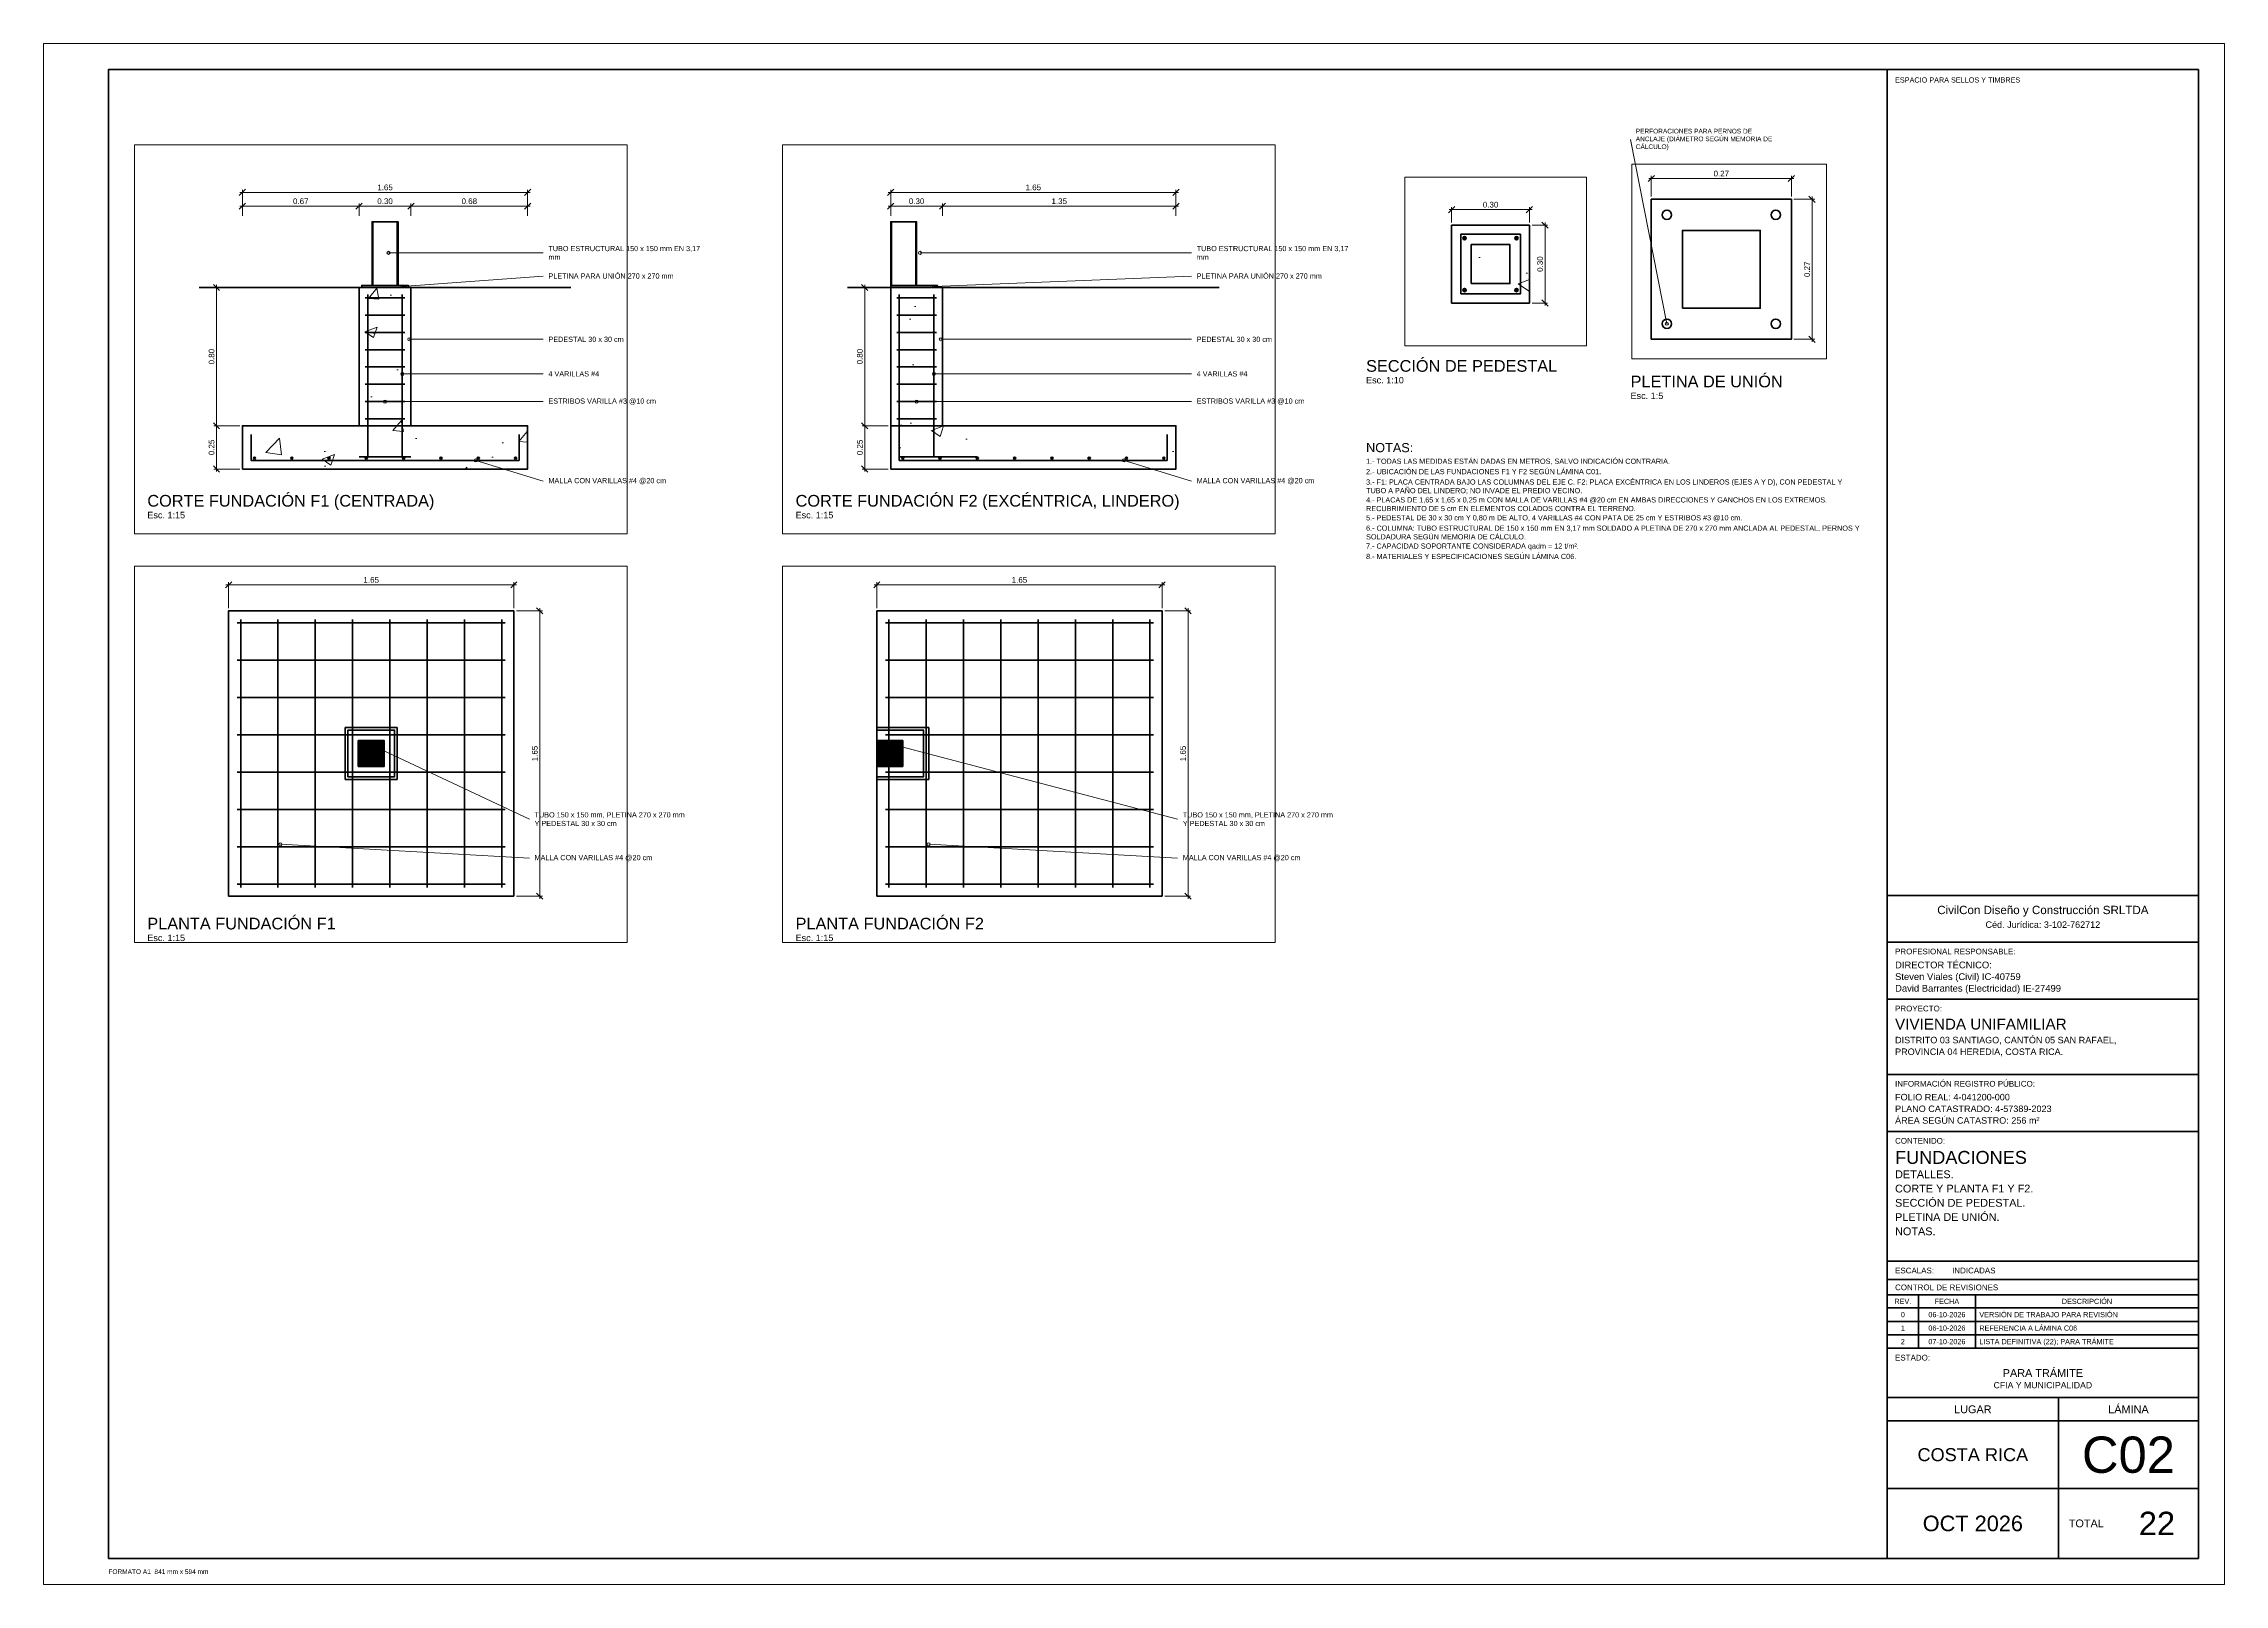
# Paper-space layout 'C02-DETALLES' of a CAD drawing. Header units: metres, sheet in millimetres. Extents: x 0 to 841, y 0 to 594.
# The model-space entities are those that its viewports show. They can reach past a viewport. Long polylines and large blocks are cut down to what shows.
import ezdxf
from ezdxf.enums import TextEntityAlignment as Align

# ---------------------------------------------------------------- set-up
doc = ezdxf.new("R2010")
doc.units = ezdxf.units.M
for name, color, linetype, lineweight in [('A-CAJETIN', 7, 'Continuous', 35), ('A-CAJETIN-TXT', 7, 'Continuous', 25), ('A-MARCO', 7, 'Continuous', 70), ('A-NOTAS', 7, 'Continuous', 18), ('A-TEXTO', 7, 'Continuous', 18), ('A-TITULOS', 7, 'Continuous', 35), ('E-ACERO', 7, 'Continuous', 50), ('E-COTA', 7, 'Continuous', 18), ('E-DET', 7, 'Continuous', 50), ('E-REF', 7, 'Continuous', 35), ('E-TERRENO', 7, 'Continuous', 35), ('E-TRAMA', 8, 'Continuous', 9)]:
    doc.layers.add(name, color=color, linetype=linetype, lineweight=lineweight)
doc.layers.add('A-VIEWPORT', color=8, linetype='Continuous', lineweight=13, plot=False)
doc.styles.add('ARIAL', font='arial.ttf')
doc.dimstyles.new('COTA-10', dxfattribs={"dimtxt": 0.022, "dimasz": 0.012, "dimexe": 0.01, "dimexo": 0.01, "dimgap": 0.008, "dimtad": 1, "dimzin": 0, "dimdsep": 46, "dimtxsty": 'ARIAL', "dimtsz": 0.012, "dimcen": 2.5, "dimdle": 0.01, "dimclrd": 7, "dimclre": 7, "dimclrt": 7, "dimazin": 3, "dimtfac": 1, "dimtmove": 0, "dimatfit": 3, "dimlwd": 18, "dimlwe": 13})
doc.dimstyles.new('COTA-15', dxfattribs={"dimtxt": 0.033, "dimasz": 0.018, "dimexe": 0.015, "dimexo": 0.015, "dimgap": 0.012, "dimtad": 1, "dimzin": 0, "dimdsep": 46, "dimtxsty": 'ARIAL', "dimtsz": 0.018, "dimcen": 2.5, "dimdle": 0.015, "dimclrd": 7, "dimclre": 7, "dimclrt": 7, "dimazin": 3, "dimtfac": 1, "dimtmove": 0, "dimatfit": 3, "dimlwd": 18, "dimlwe": 13})
doc.dimstyles.new('COTA-5', dxfattribs={"dimtxt": 0.011, "dimasz": 0.006, "dimexe": 0.005, "dimexo": 0.005, "dimgap": 0.004, "dimtad": 1, "dimzin": 0, "dimdsep": 46, "dimtxsty": 'ARIAL', "dimtsz": 0.006, "dimcen": 2.5, "dimdle": 0.005, "dimclrd": 7, "dimclre": 7, "dimclrt": 7, "dimazin": 3, "dimtfac": 1, "dimtmove": 0, "dimatfit": 3, "dimlwd": 18, "dimlwe": 13})

# ---------------------------------------------------------------- blocks, each defined once
blk = doc.blocks.new('CAJETIN_A1')
for p, q in [((0, 255.6), (120, 255.6)), ((0, 237.6), (120, 237.6)), ((0, 215.6), (120, 215.6)), ((0, 186.6), (120, 186.6)), ((0, 164.6), (120, 164.6)), ((0, 114.6), (120, 114.6)), ((0, 107.6), (120, 107.6)), ((0, 101.6), (120, 101.6)), ((12, 101.6), (12, 81)), ((34, 101.6), (34, 81)), ((0, 96.6), (120, 96.6)), ((0, 91.4), (120, 91.4)), ((0, 86.2), (120, 86.2)), ((0, 81), (120, 81)), ((0, 62), (120, 62)), ((66, 62), (66, 0)), ((0, 53), (120, 53)), ((0, 27), (120, 27))]:
    blk.add_line(p, q)
blk.add_lwpolyline([(0, 0), (120, 0), (120, 574), (0, 574)], close=True)
at = {"style": 'ARIAL'}
for s, height, p in [('ESPACIO PARA SELLOS Y TIMBRES', 2, (3, 571)), ('PROFESIONAL RESPONSABLE:', 2.2, (3, 235.1)), ('PROYECTO:', 2.2, (3, 213.1)), ('INFORMACIÓN REGISTRO PÚBLICO:', 2.2, (3, 184.1)), ('CONTENIDO:', 2.2, (3, 162.1)), ('ESCALAS:', 2.2, (3, 112.1)), ('CONTROL DE REVISIONES', 2.2, (3, 105.6)), ('ESTADO:', 2.2, (3, 78.5))]:
    blk.add_text(s, height=height, dxfattribs=at).set_placement(p, align=Align.TOP_LEFT)
for s, height, p in [('REV.', 2, (6, 99.1)), ('FECHA', 2, (23, 99.1)), ('DESCRIPCIÓN', 2, (77, 99.1)), ('LUGAR', 3, (33, 57.5)), ('LÁMINA', 3, (93, 57.5))]:
    blk.add_text(s, height=height, dxfattribs=at).set_placement(p, align=Align.MIDDLE_CENTER)
blk.add_text('TOTAL', height=3, dxfattribs=at).set_placement((70, 13.5), align=Align.MIDDLE_LEFT)
for tag, height, p in [('EMPRESA_CED', 2.5, (60, 245.6)), ('EMPRESA', 3.2, (60, 251.6)), ('ESTADO_1', 3, (60, 73)), ('ESTADO_2', 2.4, (60, 68))]:
    blk.add_attdef(tag, text='', height=height, dxfattribs=at).set_placement(p, align=Align.TOP_CENTER)
for tag, height, p in [('PROF_1', 2.6, (3, 230.1)), ('PROF_2', 2.6, (3, 225.6)), ('PROF_3', 2.6, (3, 221.1)), ('PROYECTO', 4.2, (3, 208.1)), ('UBIC_1', 2.5, (3, 201.1)), ('UBIC_2', 2.5, (3, 196.6)), ('UBIC_3', 2.5, (3, 192.1)), ('REG_1', 2.5, (3, 179.1)), ('REG_2', 2.5, (3, 174.6)), ('REG_3', 2.5, (3, 170.1)), ('CONT_TIT', 5, (3, 157.1)), ('CONT_1', 3, (3, 149.6)), ('CONT_2', 3, (3, 144.1)), ('CONT_3', 3, (3, 138.6)), ('CONT_4', 3, (3, 133.1)), ('CONT_5', 3, (3, 127.6)), ('CONT_6', 3, (3, 122.1)), ('ESCALAS', 2.2, (25, 112.1))]:
    blk.add_attdef(tag, text='', height=height, dxfattribs=at).set_placement(p, align=Align.TOP_LEFT)
for tag, height, p in [('REV0_N', 2, (6, 94)), ('REV0_F', 2, (23, 94)), ('REV1_N', 2, (6, 88.8)), ('REV2_N', 2, (6, 83.6)), ('REV1_F', 2, (23, 88.8)), ('REV2_F', 2, (23, 83.6)), ('LUGAR', 5, (33, 40)), ('LAMINA', 14, (93, 40)), ('TOTAL', 9, (104, 13.5)), ('FECHA', 6, (33, 13.5))]:
    blk.add_attdef(tag, text='', height=height, dxfattribs=at).set_placement(p, align=Align.MIDDLE_CENTER)
for tag, p in [('REV0_D', (35.5, 94)), ('REV1_D', (35.5, 88.8)), ('REV2_D', (35.5, 83.6))]:
    blk.add_attdef(tag, text='', height=2, dxfattribs=at).set_placement(p, align=Align.MIDDLE_LEFT)
blk = doc.blocks.new('_OBLIQUE')
at = {"color": 0, "linetype": 'BYBLOCK'}
blk.add_line((-0.5, -0.5), (0.5, 0.5), dxfattribs=at)
blk = doc.blocks.new('*D2')
at = {"color": 7, "lineweight": 18}
blk.add_line((-0.015, 0.47), (0.69, 0.47), dxfattribs=at)
at = {"color": 7, "lineweight": 13}
for p, q in [((0, 0.415), (0, 0.485)), ((0.675, 0.415), (0.675, 0.485))]:
    blk.add_line(p, q, dxfattribs=at)
at = {"layer": 'Defpoints'}
for p in [(0, 0.47), (0, 0.4), (0.675, 0.4)]:
    blk.add_point(p, dxfattribs=at)
at = {"layer": 'E-COTA', "color": 7, "xscale": 0.036, "yscale": 0.036}
for p in [(0, 0.47), (0.675, 0.47)]:
    blk.add_blockref('_OBLIQUE', p, dxfattribs=at)
at = {"layer": 'E-COTA', "color": 7, "insert": (0.3375, 0.4985), "char_height": 0.033, "attachment_point": 5, "style": 'ARIAL'}
blk.add_mtext('0.67', dxfattribs=at)
blk = doc.blocks.new('*D4')
at = {"color": 7, "lineweight": 18}
blk.add_line((0.96, 0.47), (1.665, 0.47), dxfattribs=at)
at = {"color": 7, "lineweight": 13}
for p, q in [((0.975, 0.415), (0.975, 0.485)), ((1.65, 0.415), (1.65, 0.485))]:
    blk.add_line(p, q, dxfattribs=at)
at = {"layer": 'Defpoints'}
for p in [(0.975, 0.47), (0.975, 0.4), (1.65, 0.4)]:
    blk.add_point(p, dxfattribs=at)
at = {"layer": 'E-COTA', "color": 7, "xscale": 0.036, "yscale": 0.036}
for p in [(0.975, 0.47), (1.65, 0.47)]:
    blk.add_blockref('_OBLIQUE', p, dxfattribs=at)
at = {"layer": 'E-COTA', "color": 7, "insert": (1.3125, 0.4985), "char_height": 0.033, "attachment_point": 5, "style": 'ARIAL'}
blk.add_mtext('0.68', dxfattribs=at)

msp = doc.modelspace()

# ---------------------------------------------------------------- hatches: boundary and pattern name
at = {"layer": 'E-DET'}
for points in [[(0.69, 0), (0.96, 0), (0.96, 0.012), (0.69, 0.012)], [(4, 0), (4.27, 0), (4.27, 0.012), (4, 0.012)], [(0.75, -3.25), (0.9, -3.25), (0.9, -3.1), (0.75, -3.1)], [(4, -3.25), (4.15, -3.25), (4.15, -3.1), (4, -3.1)]]:
    msp.add_hatch(color=7, dxfattribs=at).paths.add_polyline_path(points)
at = {"layer": 'E-REF'}
h = msp.add_hatch(color=7, dxfattribs=at)
edge = h.paths.add_edge_path()
edge.add_arc((8.05, 0.25), 0.0064, 0, 360)
h = msp.add_hatch(color=7, dxfattribs=at)
edge = h.paths.add_edge_path()
edge.add_arc((8.25, 0.25), 0.0064, 0, 360)
h = msp.add_hatch(color=7, dxfattribs=at)
edge = h.paths.add_edge_path()
edge.add_arc((8.05, 0.05), 0.0064, 0, 360)
h = msp.add_hatch(color=7, dxfattribs=at)
edge = h.paths.add_edge_path()
edge.add_arc((8.25, 0.05), 0.0064, 0, 360)
h = msp.add_hatch(color=7, dxfattribs=at)
edge = h.paths.add_edge_path()
edge.add_arc((0.07, -0.9872), 0.0064, 0, 360)
h = msp.add_hatch(color=7, dxfattribs=at)
edge = h.paths.add_edge_path()
edge.add_arc((0.2857, -0.9872), 0.0064, 0, 360)
h = msp.add_hatch(color=7, dxfattribs=at)
edge = h.paths.add_edge_path()
edge.add_arc((0.5014, -0.9872), 0.0064, 0, 360)
h = msp.add_hatch(color=7, dxfattribs=at)
edge = h.paths.add_edge_path()
edge.add_arc((0.7171, -0.9872), 0.0064, 0, 360)
h = msp.add_hatch(color=7, dxfattribs=at)
edge = h.paths.add_edge_path()
edge.add_arc((0.9329, -0.9872), 0.0064, 0, 360)
h = msp.add_hatch(color=7, dxfattribs=at)
edge = h.paths.add_edge_path()
edge.add_arc((1.1486, -0.9872), 0.0064, 0, 360)
h = msp.add_hatch(color=7, dxfattribs=at)
edge = h.paths.add_edge_path()
edge.add_arc((1.3643, -0.9872), 0.0064, 0, 360)
h = msp.add_hatch(color=7, dxfattribs=at)
edge = h.paths.add_edge_path()
edge.add_arc((1.58, -0.9872), 0.0064, 0, 360)
h = msp.add_hatch(color=7, dxfattribs=at)
edge = h.paths.add_edge_path()
edge.add_arc((4.07, -0.9872), 0.0064, 0, 360)
h = msp.add_hatch(color=7, dxfattribs=at)
edge = h.paths.add_edge_path()
edge.add_arc((4.2857, -0.9872), 0.0064, 0, 360)
h = msp.add_hatch(color=7, dxfattribs=at)
edge = h.paths.add_edge_path()
edge.add_arc((4.5014, -0.9872), 0.0064, 0, 360)
h = msp.add_hatch(color=7, dxfattribs=at)
edge = h.paths.add_edge_path()
edge.add_arc((4.7171, -0.9872), 0.0064, 0, 360)
h = msp.add_hatch(color=7, dxfattribs=at)
edge = h.paths.add_edge_path()
edge.add_arc((4.9329, -0.9872), 0.0064, 0, 360)
h = msp.add_hatch(color=7, dxfattribs=at)
edge = h.paths.add_edge_path()
edge.add_arc((5.1486, -0.9872), 0.0064, 0, 360)
h = msp.add_hatch(color=7, dxfattribs=at)
edge = h.paths.add_edge_path()
edge.add_arc((5.3643, -0.9872), 0.0064, 0, 360)
h = msp.add_hatch(color=7, dxfattribs=at)
edge = h.paths.add_edge_path()
edge.add_arc((5.58, -0.9872), 0.0064, 0, 360)
at = {"layer": 'E-TRAMA'}
h = msp.add_hatch(dxfattribs=at)
h.set_pattern_fill('AR-CONC', scale=0.004)
h.paths.add_polyline_path([(8, 0), (8.3, 0), (8.3, 0.3), (8, 0.3)])
h = msp.add_hatch(dxfattribs=at)
h.set_pattern_fill('AR-CONC', scale=0.004)
h.paths.add_polyline_path([(0.675, -0.8), (0.975, -0.8), (0.975, 0), (0.675, 0)])
h = msp.add_hatch(dxfattribs=at)
h.set_pattern_fill('AR-CONC', scale=0.004)
h.paths.add_polyline_path([(4, -0.8), (4.3, -0.8), (4.3, 0), (4, 0)])
h = msp.add_hatch(dxfattribs=at)
h.set_pattern_fill('AR-CONC', scale=0.004)
h.paths.add_polyline_path([(0, -1.05), (1.65, -1.05), (1.65, -0.8), (0, -0.8)])
h = msp.add_hatch(dxfattribs=at)
h.set_pattern_fill('AR-CONC', scale=0.004)
h.paths.add_polyline_path([(4, -1.05), (5.65, -1.05), (5.65, -0.8), (4, -0.8)])

# ---------------------------------------------------------------- linework, layer by layer
at = {"layer": 'E-ACERO'}
for p, q in [((0.725, -0.04), (0.725, -0.98)), ((0.925, -0.04), (0.925, -0.98)), ((4.05, -0.04), (4.05, -0.98)), ((4.25, -0.04), (4.25, -0.98)), ((0.71, -0.06), (0.94, -0.06)), ((4.035, -0.06), (4.265, -0.06)), ((0.71, -0.16), (0.94, -0.16)), ((4.035, -0.16), (4.265, -0.16)), ((0.71, -0.26), (0.94, -0.26)), ((4.035, -0.26), (4.265, -0.26)), ((0.71, -0.36), (0.94, -0.36)), ((4.035, -0.36), (4.265, -0.36)), ((0.71, -0.46), (0.94, -0.46)), ((4.035, -0.46), (4.265, -0.46)), ((0.71, -0.56), (0.94, -0.56)), ((4.035, -0.56), (4.265, -0.56)), ((0.71, -0.66), (0.94, -0.66)), ((4.035, -0.66), (4.265, -0.66)), ((0.71, -0.76), (0.94, -0.76)), ((4.035, -0.76), (4.265, -0.76)), ((0.05, -0.85), (0.05, -1)), ((1.6, -1), (1.6, -0.85)), ((4.05, -0.85), (4.05, -1)), ((5.6, -1), (5.6, -0.85)), ((0.05, -1), (1.6, -1)), ((0.925, -0.98), (0.675, -0.98)), ((0.725, -0.98), (0.975, -0.98)), ((4.05, -0.98), (4.3, -0.98)), ((4.05, -1), (5.6, -1)), ((4.25, -0.98), (4.5, -0.98)), ((0.05, -2.42), (1.6, -2.42)), ((0.07, -3.95), (0.07, -2.4)), ((0.2857, -3.95), (0.2857, -2.4)), ((0.5014, -3.95), (0.5014, -2.4)), ((0.7171, -3.95), (0.7171, -2.4)), ((0.9329, -3.95), (0.9329, -2.4)), ((1.1486, -3.95), (1.1486, -2.4)), ((1.3643, -3.95), (1.3643, -2.4)), ((1.58, -3.95), (1.58, -2.4)), ((4.05, -2.42), (5.6, -2.42)), ((4.07, -3.95), (4.07, -2.4)), ((4.2857, -3.95), (4.2857, -2.4)), ((4.5014, -3.95), (4.5014, -2.4)), ((4.7171, -3.95), (4.7171, -2.4)), ((4.9329, -3.95), (4.9329, -2.4)), ((5.1486, -3.95), (5.1486, -2.4)), ((5.3643, -3.95), (5.3643, -2.4)), ((5.58, -3.95), (5.58, -2.4)), ((0.05, -2.6357), (1.6, -2.6357)), ((4.05, -2.6357), (5.6, -2.6357)), ((0.05, -2.8514), (1.6, -2.8514)), ((4.05, -2.8514), (5.6, -2.8514)), ((0.05, -3.0671), (1.6, -3.0671)), ((4.05, -3.0671), (5.6, -3.0671)), ((0.05, -3.2829), (1.6, -3.2829)), ((4.05, -3.2829), (5.6, -3.2829)), ((0.05, -3.4986), (1.6, -3.4986)), ((4.05, -3.4986), (5.6, -3.4986)), ((0.05, -3.7143), (1.6, -3.7143)), ((4.05, -3.7143), (5.6, -3.7143)), ((0.05, -3.93), (1.6, -3.93)), ((4.05, -3.93), (5.6, -3.93))]:
    msp.add_line(p, q, dxfattribs=at)
msp.add_lwpolyline([(8.035, 0.035), (8.265, 0.035), (8.265, 0.265), (8.035, 0.265)], close=True, dxfattribs=at)
at = {"layer": 'E-DET'}
for points in [[(0.75, 0.012), (0.9, 0.012), (0.9, 0.38), (0.75, 0.38)], [(4, 0.012), (4.15, 0.012), (4.15, 0.38), (4, 0.38)], [(8, 0), (8.3, 0), (8.3, 0.3), (8, 0.3)], [(8.075, 0.075), (8.225, 0.075), (8.225, 0.225), (8.075, 0.225)], [(0.675, -0.8), (0.975, -0.8), (0.975, 0), (0.675, 0)], [(0.69, 0), (0.96, 0), (0.96, 0.012), (0.69, 0.012)], [(4, 0), (4.27, 0), (4.27, 0.012), (4, 0.012)], [(4, -0.8), (4.3, -0.8), (4.3, 0), (4, 0)], [(8, -1), (8.27, -1), (8.27, -0.73), (8, -0.73)], [(0, -1.05), (1.65, -1.05), (1.65, -0.8), (0, -0.8)], [(4, -1.05), (5.65, -1.05), (5.65, -0.8), (4, -0.8)], [(0, -4), (1.65, -4), (1.65, -2.35), (0, -2.35)], [(4, -4), (5.65, -4), (5.65, -2.35), (4, -2.35)], [(0.675, -3.325), (0.975, -3.325), (0.975, -3.025), (0.675, -3.025)], [(4, -3.325), (4.3, -3.325), (4.3, -3.025), (4, -3.025)], [(0.75, -3.25), (0.9, -3.25), (0.9, -3.1), (0.75, -3.1)], [(4, -3.25), (4.15, -3.25), (4.15, -3.1), (4, -3.1)]]:
    msp.add_lwpolyline(points, close=True, dxfattribs=at)
at = {"layer": 'E-REF'}
for p, q in [((0.754, 0.012), (0.754, 0.38)), ((0.896, 0.012), (0.896, 0.38)), ((4.004, 0.012), (4.004, 0.38)), ((4.146, 0.012), (4.146, 0.38))]:
    msp.add_line(p, q, dxfattribs=at)
for points in [[(8.06, -0.94), (8.21, -0.94), (8.21, -0.79), (8.06, -0.79)], [(0.69, -3.31), (0.96, -3.31), (0.96, -3.04), (0.69, -3.04)], [(4, -3.31), (4.27, -3.31), (4.27, -3.04), (4, -3.04)]]:
    msp.add_lwpolyline(points, close=True, dxfattribs=at)
for centre, radius in [((8.05, 0.25), 0.0064), ((8.25, 0.25), 0.0064), ((8.05, 0.05), 0.0064), ((8.25, 0.05), 0.0064), ((8.03, -0.76), 0.009), ((8.24, -0.76), 0.009), ((8.03, -0.97), 0.009), ((8.24, -0.97), 0.009), ((0.07, -0.9872), 0.0064), ((0.2857, -0.9872), 0.0064), ((0.5014, -0.9872), 0.0064), ((0.7171, -0.9872), 0.0064), ((0.9329, -0.9872), 0.0064), ((1.1486, -0.9872), 0.0064), ((1.3643, -0.9872), 0.0064), ((1.58, -0.9872), 0.0064), ((4.07, -0.9872), 0.0064), ((4.2857, -0.9872), 0.0064), ((4.5014, -0.9872), 0.0064), ((4.7171, -0.9872), 0.0064), ((4.9329, -0.9872), 0.0064), ((5.1486, -0.9872), 0.0064), ((5.3643, -0.9872), 0.0064), ((5.58, -0.9872), 0.0064)]:
    msp.add_circle(centre, radius, dxfattribs=at)
at = {"layer": 'E-TERRENO'}
for p, q in [((-0.25, 0), (1.9, 0)), ((3.75, 0), (5.9, 0))]:
    msp.add_line(p, q, dxfattribs=at)

# ---------------------------------------------------------------- dimensions: what is measured, and where the dimension line sits
at = {"layer": 'E-COTA'}
for base, p1, p2, dimstyle in [((0, 0.55), (0, 0.4), (1.65, 0.4), 'COTA-15'), ((4, 0.55), (4, 0.4), (5.65, 0.4), 'COTA-15'), ((0.675, 0.47), (0.675, 0.4), (0.975, 0.4), 'COTA-15'), ((4, 0.47), (4, 0.4), (4.3, 0.4), 'COTA-15'), ((4.3, 0.47), (4.3, 0.4), (5.65, 0.4), 'COTA-15'), ((8, 0.36), (8, 0.3), (8.3, 0.3), 'COTA-10'), ((8, -0.69), (8, -0.73), (8.27, -0.73), 'COTA-5'), ((0, -2.2), (0, -2.35), (1.65, -2.35), 'COTA-15'), ((4, -2.2), (4, -2.35), (5.65, -2.35), 'COTA-15')]:
    msp.add_linear_dim(base=base, p1=p1, p2=p2, dimstyle=dimstyle, dxfattribs=at).render()
for base, p1, p2, picture, middle in [((0, 0.47), (0, 0.4), (0.675, 0.4), '*D2', (0.3375, 0.4985)), ((0.975, 0.47), (0.975, 0.4), (1.65, 0.4), '*D4', (1.3125, 0.4985))]:
    dim = msp.add_linear_dim(base=base, p1=p1, p2=p2, dimstyle='COTA-15', dxfattribs=at)
    dim.commit()
    dim.dimension.update_dxf_attribs({"geometry": picture, "text_midpoint": middle})
for base, p1, p2, dimstyle in [((8.36, 0), (8.3, 0), (8.3, 0.3), 'COTA-10'), ((-0.15, -0.8), (0, -0.8), (0, 0), 'COTA-15'), ((3.85, -0.8), (4, -0.8), (4, 0), 'COTA-15'), ((8.31, -1), (8.27, -1), (8.27, -0.73), 'COTA-5'), ((-0.15, -1.05), (0, -1.05), (0, -0.8), 'COTA-15'), ((3.85, -1.05), (4, -1.05), (4, -0.8), 'COTA-15'), ((1.8, -4), (1.65, -4), (1.65, -2.35), 'COTA-15'), ((5.8, -4), (5.65, -4), (5.65, -2.35), 'COTA-15')]:
    msp.add_linear_dim(base=base, p1=p1, p2=p2, angle=90, dimstyle=dimstyle, dxfattribs=at).render()

psp = doc.layouts.new('C02-DETALLES')

# ---------------------------------------------------------------- linework, layer by layer
at = {"layer": 'A-MARCO'}
psp.add_lwpolyline([(25, 10), (831, 10), (831, 584), (25, 584)], close=True, dxfattribs=at)
at = {"layer": 'A-TEXTO'}
for p, q in [((612, 557), (626, 486)), ((192.67, 513.33), (133, 513.33)), ((442.67, 513.33), (338, 513.33)), ((192.67, 504.4), (138.33, 500.4)), ((442.67, 504.4), (343.33, 500.4)), ((192.67, 480), (141, 480)), ((442.67, 480), (346, 480)), ((192.67, 466.67), (138.33, 466.67)), ((442.67, 466.67), (343.33, 466.67)), ((192.67, 456), (131.67, 456)), ((442.67, 456), (336.67, 456)), ((192.67, 425.33), (166.67, 433.33)), ((442.67, 425.33), (416.67, 433.33)), ((187.33, 295), (126.33, 323.67)), ((437.33, 295), (328, 323.67)), ((187.33, 280), (91.33, 285.33)), ((437.33, 280), (341.33, 285.33))]:
    psp.add_line(p, q, dxfattribs=at)
for centre in [(133, 513.33), (338, 513.33), (138.33, 500.4), (343.33, 500.4), (141, 480), (346, 480), (626, 486), (138.33, 466.67), (343.33, 466.67), (131.67, 456), (336.67, 456), (166.67, 433.33), (416.67, 433.33), (126.33, 323.67), (328, 323.67), (91.33, 285.33), (341.33, 285.33)]:
    psp.add_circle(centre, 0.6, dxfattribs=at)
at = {"layer": 'A-VIEWPORT'}
psp.add_lwpolyline([(0, 0), (841, 0), (841, 594), (0, 594)], close=True, dxfattribs=at)

# ---------------------------------------------------------------- block references
at = {"layer": 'A-CAJETIN'}
ref = psp.add_blockref('CAJETIN_A1', (711, 10), dxfattribs=at)
ref.add_attrib('EMPRESA', 'CivilCon Diseño y Construcción SRLTDA', dxfattribs={"layer": 'A-CAJETIN-TXT', "height": 3.2, "style": 'ARIAL'}).set_placement((771, 261.6), align=Align.TOP_CENTER)
ref.add_attrib('EMPRESA_CED', 'Céd. Jurídica: 3-102-762712', dxfattribs={"layer": 'A-CAJETIN-TXT', "height": 2.5, "style": 'ARIAL'}).set_placement((771, 255.6), align=Align.TOP_CENTER)
ref.add_attrib('PROF_1', 'DIRECTOR TÉCNICO:', dxfattribs={"layer": 'A-CAJETIN-TXT', "height": 2.6, "style": 'ARIAL'}).set_placement((714, 240.1), align=Align.TOP_LEFT)
ref.add_attrib('PROF_2', 'Steven Viales (Civil) IC-40759', dxfattribs={"layer": 'A-CAJETIN-TXT', "height": 2.6, "style": 'ARIAL'}).set_placement((714, 235.6), align=Align.TOP_LEFT)
ref.add_attrib('PROF_3', 'David Barrantes (Electricidad) IE-27499', dxfattribs={"layer": 'A-CAJETIN-TXT', "height": 2.6, "style": 'ARIAL'}).set_placement((714, 231.1), align=Align.TOP_LEFT)
ref.add_attrib('PROYECTO', 'VIVIENDA UNIFAMILIAR', dxfattribs={"layer": 'A-CAJETIN-TXT', "height": 4.2, "style": 'ARIAL'}).set_placement((714, 218.1), align=Align.TOP_LEFT)
ref.add_attrib('UBIC_1', 'DISTRITO 03 SANTIAGO, CANTÓN 05 SAN RAFAEL,', dxfattribs={"layer": 'A-CAJETIN-TXT', "height": 2.5, "style": 'ARIAL'}).set_placement((714, 211.1), align=Align.TOP_LEFT)
ref.add_attrib('UBIC_2', 'PROVINCIA 04 HEREDIA, COSTA RICA.', dxfattribs={"layer": 'A-CAJETIN-TXT', "height": 2.5, "style": 'ARIAL'}).set_placement((714, 206.6), align=Align.TOP_LEFT)
ref.add_attrib('REG_1', 'FOLIO REAL: 4-041200-000', dxfattribs={"layer": 'A-CAJETIN-TXT', "height": 2.5, "style": 'ARIAL'}).set_placement((714, 189.1), align=Align.TOP_LEFT)
ref.add_attrib('REG_2', 'PLANO CATASTRADO: 4-57389-2023', dxfattribs={"layer": 'A-CAJETIN-TXT', "height": 2.5, "style": 'ARIAL'}).set_placement((714, 184.6), align=Align.TOP_LEFT)
ref.add_attrib('REG_3', 'ÁREA SEGÚN CATASTRO: 256 m²', dxfattribs={"layer": 'A-CAJETIN-TXT', "height": 2.5, "style": 'ARIAL'}).set_placement((714, 180.1), align=Align.TOP_LEFT)
ref.add_attrib('CONT_TIT', 'FUNDACIONES', dxfattribs={"layer": 'A-CAJETIN-TXT', "height": 5, "style": 'ARIAL'}).set_placement((714, 167.1), align=Align.TOP_LEFT)
ref.add_attrib('CONT_1', 'DETALLES.', dxfattribs={"layer": 'A-CAJETIN-TXT', "height": 3, "style": 'ARIAL'}).set_placement((714, 159.6), align=Align.TOP_LEFT)
ref.add_attrib('CONT_2', 'CORTE Y PLANTA F1 Y F2.', dxfattribs={"layer": 'A-CAJETIN-TXT', "height": 3, "style": 'ARIAL'}).set_placement((714, 154.1), align=Align.TOP_LEFT)
ref.add_attrib('CONT_3', 'SECCIÓN DE PEDESTAL.', dxfattribs={"layer": 'A-CAJETIN-TXT', "height": 3, "style": 'ARIAL'}).set_placement((714, 148.6), align=Align.TOP_LEFT)
ref.add_attrib('CONT_4', 'PLETINA DE UNIÓN.', dxfattribs={"layer": 'A-CAJETIN-TXT', "height": 3, "style": 'ARIAL'}).set_placement((714, 143.1), align=Align.TOP_LEFT)
ref.add_attrib('CONT_5', 'NOTAS.', dxfattribs={"layer": 'A-CAJETIN-TXT', "height": 3, "style": 'ARIAL'}).set_placement((714, 137.6), align=Align.TOP_LEFT)
ref.add_attrib('ESCALAS', 'INDICADAS', dxfattribs={"layer": 'A-CAJETIN-TXT', "height": 2.2, "style": 'ARIAL'}).set_placement((736, 122.1), align=Align.TOP_LEFT)
ref.add_attrib('REV0_N', '0', dxfattribs={"layer": 'A-CAJETIN-TXT', "height": 2, "style": 'ARIAL'}).set_placement((717, 104), align=Align.MIDDLE_CENTER)
ref.add_attrib('REV0_F', '06-10-2026', dxfattribs={"layer": 'A-CAJETIN-TXT', "height": 2, "style": 'ARIAL'}).set_placement((734, 104), align=Align.MIDDLE_CENTER)
ref.add_attrib('REV0_D', 'VERSIÓN DE TRABAJO PARA REVISIÓN', dxfattribs={"layer": 'A-CAJETIN-TXT', "height": 2, "style": 'ARIAL'}).set_placement((746.5, 104), align=Align.MIDDLE_LEFT)
ref.add_attrib('REV1_N', '1', dxfattribs={"layer": 'A-CAJETIN-TXT', "height": 2, "style": 'ARIAL'}).set_placement((717, 98.8), align=Align.MIDDLE_CENTER)
ref.add_attrib('REV1_F', '06-10-2026', dxfattribs={"layer": 'A-CAJETIN-TXT', "height": 2, "style": 'ARIAL'}).set_placement((734, 98.8), align=Align.MIDDLE_CENTER)
ref.add_attrib('REV1_D', 'REFERENCIA A LÁMINA C06', dxfattribs={"layer": 'A-CAJETIN-TXT', "height": 2, "style": 'ARIAL'}).set_placement((746.5, 98.8), align=Align.MIDDLE_LEFT)
ref.add_attrib('REV2_N', '2', dxfattribs={"layer": 'A-CAJETIN-TXT', "height": 2, "style": 'ARIAL'}).set_placement((717, 93.6), align=Align.MIDDLE_CENTER)
ref.add_attrib('REV2_F', '07-10-2026', dxfattribs={"layer": 'A-CAJETIN-TXT', "height": 2, "style": 'ARIAL'}).set_placement((734, 93.6), align=Align.MIDDLE_CENTER)
ref.add_attrib('REV2_D', 'LISTA DEFINITIVA (22); PARA TRÁMITE', dxfattribs={"layer": 'A-CAJETIN-TXT', "height": 2, "style": 'ARIAL'}).set_placement((746.5, 93.6), align=Align.MIDDLE_LEFT)
ref.add_attrib('ESTADO_1', 'PARA TRÁMITE', dxfattribs={"layer": 'A-CAJETIN-TXT', "height": 3, "style": 'ARIAL'}).set_placement((771, 83), align=Align.TOP_CENTER)
ref.add_attrib('ESTADO_2', 'CFIA Y MUNICIPALIDAD', dxfattribs={"layer": 'A-CAJETIN-TXT', "height": 2.4, "style": 'ARIAL'}).set_placement((771, 78), align=Align.TOP_CENTER)
ref.add_attrib('LUGAR', 'COSTA RICA', dxfattribs={"layer": 'A-CAJETIN-TXT', "height": 5, "style": 'ARIAL'}).set_placement((744, 50), align=Align.MIDDLE_CENTER)
ref.add_attrib('LAMINA', 'C02', dxfattribs={"layer": 'A-CAJETIN-TXT', "height": 14, "style": 'ARIAL'}).set_placement((804, 50), align=Align.MIDDLE_CENTER)
ref.add_attrib('FECHA', 'OCT 2026', dxfattribs={"layer": 'A-CAJETIN-TXT', "height": 6, "style": 'ARIAL'}).set_placement((744, 23.5), align=Align.MIDDLE_CENTER)
ref.add_attrib('TOTAL', '22', dxfattribs={"layer": 'A-CAJETIN-TXT', "height": 9, "style": 'ARIAL'}).set_placement((815, 23.5), align=Align.MIDDLE_CENTER)

# ---------------------------------------------------------------- texts
at = {"layer": 'A-NOTAS', "char_height": 2, "width": 190, "attachment_point": 1, "style": 'ARIAL'}
for s, insert in [('2.- UBICACIÓN DE LAS FUNDACIONES F1 Y F2 SEGÚN LÁMINA C01.', (510, 430)), ('1.- TODAS LAS MEDIDAS ESTÁN DADAS EN METROS, SALVO INDICACIÓN CONTRARIA.', (510, 434)), ('3.- F1: PLACA CENTRADA BAJO LAS COLUMNAS DEL EJE C. F2: PLACA EXCÉNTRICA EN LOS LINDEROS (EJES A Y D), CON PEDESTAL Y TUBO A PAÑO DEL LINDERO; NO INVADE EL PREDIO VECINO.', (510, 426)), ('4.- PLACAS DE 1,65 x 1,65 x 0,25 m CON MALLA DE VARILLAS #4 @20 cm EN AMBAS DIRECCIONES Y GANCHOS EN LOS EXTREMOS. RECUBRIMIENTO DE 5 cm EN ELEMENTOS COLADOS CONTRA EL TERRENO.', (510, 419.1)), ('5.- PEDESTAL DE 30 x 30 cm Y 0,80 m DE ALTO, 4 VARILLAS #4 CON PATA DE 25 cm Y ESTRIBOS #3 @10 cm.', (510, 412.2)), ('6.- COLUMNA: TUBO ESTRUCTURAL DE 150 x 150 mm EN 3,17 mm SOLDADO A PLETINA DE 270 x 270 mm ANCLADA AL PEDESTAL. PERNOS Y SOLDADURA SEGÚN MEMORIA DE CÁLCULO.', (510, 408.2)), ('8.- MATERIALES Y ESPECIFICACIONES SEGÚN LÁMINA C06.', (510, 397.3)), ('7.- CAPACIDAD SOPORTANTE CONSIDERADA qadm = 12 t/m².', (510, 401.3))]:
    psp.add_mtext(s, dxfattribs=dict(at, insert=insert))
at = {"layer": 'A-TEXTO', "style": 'ARIAL'}
for s, p in [('Esc. 1:10', (510, 465.5)), ('Esc. 1:5', (612, 459.5)), ('Esc. 1:15', (40, 413.5)), ('Esc. 1:15', (290, 413.5)), ('Esc. 1:15', (40, 250.5)), ('Esc. 1:15', (290, 250.5))]:
    psp.add_text(s, height=2.5, dxfattribs=at).set_placement(p, align=Align.TOP_LEFT)
psp.add_text('FORMATO A1  841 mm x 594 mm', height=1.8, dxfattribs=at).set_placement((25, 4))
at = {"layer": 'A-TEXTO', "attachment_point": 4, "style": 'ARIAL'}
for s, insert, char_height, width in [('PERFORACIONES PARA PERNOS DE ANCLAJE (DIÁMETRO SEGÚN MEMORIA DE CÁLCULO)', (614, 557), 1.8, 55), ('TUBO ESTRUCTURAL 150 x 150 mm EN 3,17 mm', (194.67, 513.33), 2, 60), ('TUBO ESTRUCTURAL 150 x 150 mm EN 3,17 mm', (444.67, 513.33), 2, 60), ('PLETINA PARA UNIÓN 270 x 270 mm', (194.67, 504.4), 2, 60), ('PLETINA PARA UNIÓN 270 x 270 mm', (444.67, 504.4), 2, 60), ('PEDESTAL 30 x 30 cm', (194.67, 480), 2, 60), ('PEDESTAL 30 x 30 cm', (444.67, 480), 2, 60), ('4 VARILLAS #4', (194.67, 466.67), 2, 60), ('4 VARILLAS #4', (444.67, 466.67), 2, 60), ('ESTRIBOS VARILLA #3 @10 cm', (194.67, 456), 2, 60), ('ESTRIBOS VARILLA #3 @10 cm', (444.67, 456), 2, 60), ('MALLA CON VARILLAS #4 @20 cm', (194.67, 425.33), 2, 60), ('MALLA CON VARILLAS #4 @20 cm', (444.67, 425.33), 2, 60), ('TUBO 150 x 150 mm, PLETINA 270 x 270 mm Y PEDESTAL 30 x 30 cm', (189.33, 295), 2, 60), ('TUBO 150 x 150 mm, PLETINA 270 x 270 mm Y PEDESTAL 30 x 30 cm', (439.33, 295), 2, 60), ('MALLA CON VARILLAS #4 @20 cm', (189.33, 280), 2, 60), ('MALLA CON VARILLAS #4 @20 cm', (439.33, 280), 2, 60)]:
    psp.add_mtext(s, dxfattribs=dict(at, insert=insert, char_height=char_height, width=width))
at = {"layer": 'A-TITULOS', "style": 'ARIAL'}
for s, height, p in [('SECCIÓN DE PEDESTAL', 4.5, (510, 472)), ('PLETINA DE UNIÓN', 4.5, (612, 466)), ('NOTAS:', 3.5, (510, 440)), ('CORTE FUNDACIÓN F1 (CENTRADA)', 4.5, (40, 420)), ('CORTE FUNDACIÓN F2 (EXCÉNTRICA, LINDERO)', 4.5, (290, 420)), ('PLANTA FUNDACIÓN F1', 4.5, (40, 257)), ('PLANTA FUNDACIÓN F2', 4.5, (290, 257))]:
    psp.add_text(s, height=height, dxfattribs=at).set_placement(p, align=Align.TOP_LEFT)

# ---------------------------------------------------------------- viewports
at = {"layer": 'A-VIEWPORT'}
psp.add_viewport(center=(130, 480), size=(190, 150), view_center_point=(0.8, -0.3), view_height=2.25, dxfattribs=at)
for center, size, view_center_point, view_height, status in [((380, 480), (190, 150), (4.8, -0.3), 2.25, 3), ((650, 510), (75, 75), (8.15, -0.85), 0.375, 7), ((560, 510), (70, 65), (8.17, 0.16), 0.65, 6), ((130, 320), (190, 145), (0.88, -3.18), 2.175, 4), ((380, 320), (190, 145), (4.88, -3.18), 2.175, 5)]:
    psp.add_viewport(center=center, size=size, view_center_point=view_center_point, view_height=view_height, status=status, dxfattribs=at)

doc.saveas('drawing.dxf')
